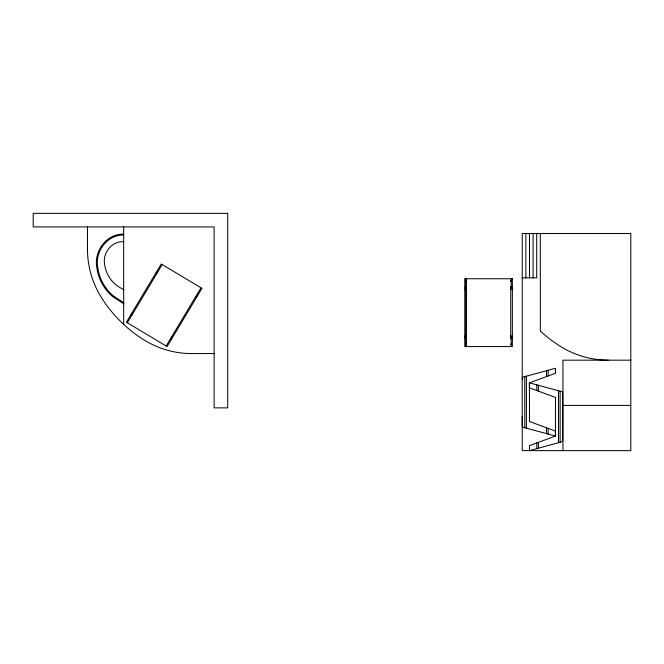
<?xml version="1.0" encoding="UTF-8"?>
<svg xmlns="http://www.w3.org/2000/svg" width="664" height="664" viewBox="0 0 664 664"><rect width="100%" height="100%" fill="white"/><g stroke="black" fill="none" stroke-linecap="round" stroke-linejoin="round"><path stroke-width="1" d="M127.347 322.77L162.199 264.554L201.914 288.383L167.087 346.558L126.417 322.206L161.244 264.031L162.174 264.587M166.158 346.002L201.009 287.786M123.662 235.073C107.112 234.674 94.769 251.556 97.749 267.335A44.04 44.04 0 0 0 106.19 288.234M123.62 234.126C106.539 233.728 93.748 251.133 96.811 267.443A44.936 44.936 0 0 0 105.443 288.807A45.252 45.252 0 0 0 112.789 296.675L123.853 303.871M123.712 241.663C111.876 240.966 102.522 252.818 104.605 264.214A30.843 30.834 -60.8 0 0 110.265 278.755L110.622 279.287A32.279 32.254 -71.9 0 0 118.698 286.806L123.844 289.811M522.244 277.851L536.711 277.851L536.711 233.529M465.954 280.764L466.402 280.764L466.402 278.755M510.732 280.764L511.18 280.764M465.954 281.212L466.402 281.212L466.402 286.657L465.954 286.657M510.732 281.212L511.18 281.212M510.732 286.657L511.18 286.657M465.954 287.097L466.402 287.097L466.402 338.2L465.954 338.2M511.18 287.097L510.732 287.097L510.732 338.2L511.18 338.2M464.775 287.437L466.402 287.437M510.732 287.437L512.359 287.437M464.775 289.189L466.402 289.189M510.732 289.189L512.359 289.189M464.775 336.133L466.402 336.133M510.732 336.133L512.359 336.133M464.775 337.876L466.402 337.876M510.732 337.876L512.359 337.876M465.954 338.648L466.402 338.648L466.402 344.118L465.954 344.118M510.732 338.648L511.18 338.648M510.732 344.118L511.18 344.118M465.954 344.566L466.402 344.566L466.402 346.558M510.732 344.566L511.18 344.566M214.132 353.58L191.805 353.58A90.47 90.47 0 0 1 144.304 340.109A132.983 132.983 0 0 1 100.953 296.75A90.47 90.47 0 0 1 87.482 249.249L87.482 226.922M630.8 360.178L562.947 360.178L562.947 450.64M562.947 405.413L630.8 405.413M123.886 302.834L113.386 295.961A44.339 44.339 0 0 1 106.132 288.284M156.787 271.485L157.717 272.041M196.527 295.272L197.457 295.829M155.882 272.987L156.82 273.543M195.631 296.775L196.561 297.331M131.771 313.259L132.709 313.823M171.519 337.055L172.449 337.611M130.874 314.761L131.812 315.317M170.623 338.549L171.553 339.105M560.134 391.187L560.134 442.29M558.507 390.747L558.507 442.73M548.124 370.28L548.124 375.982M548.124 428.371L548.124 434.073M546.497 370.719L546.497 376.579M546.497 427.774L546.497 433.634M540.33 233.529L540.33 330.996A132.983 132.983 0 0 0 560.972 346.708A90.47 90.47 0 0 0 608.473 360.178M538.421 385.294L538.421 391.154M538.421 442.349L538.421 448.208M536.794 384.854L536.794 390.556M536.794 442.946L536.794 448.648M533.092 233.529L533.092 277.851M529.482 233.529L529.482 277.851M526.411 376.173L526.411 428.156M525.863 233.529L525.863 277.851M524.776 376.612L524.776 427.707M522.244 379.302L522.244 233.529L630.8 233.529L630.8 450.64L522.244 450.64L522.244 416.527M511.18 278.706L511.18 287.96M511.18 337.304L511.18 346.558M465.954 278.706L465.954 346.558M123.67 226.922L123.67 324.397M555.477 397.421L555.436 436.065L529.465 445.652L529.482 450.64L561.337 441.958A1.809 1.809 0 0 0 562.674 440.215L562.715 393.271A1.809 1.809 0 0 0 561.379 391.528L529.374 382.837L529.382 387.834L555.477 397.421M555.453 431.077L555.436 436.065L523.581 427.384A1.809 1.809 0 0 1 522.244 425.641L522.203 378.696A1.809 1.809 0 0 1 523.539 376.944L555.544 368.263L555.536 373.259L529.44 382.846L529.482 421.491L555.453 431.077M227.702 213.36L33.2 213.36L33.2 226.922L214.132 226.922L214.132 407.862L227.702 407.862L227.702 213.36M512.359 278.755L464.775 278.755L464.775 346.558L512.359 346.558L512.359 278.755"/></g></svg>
